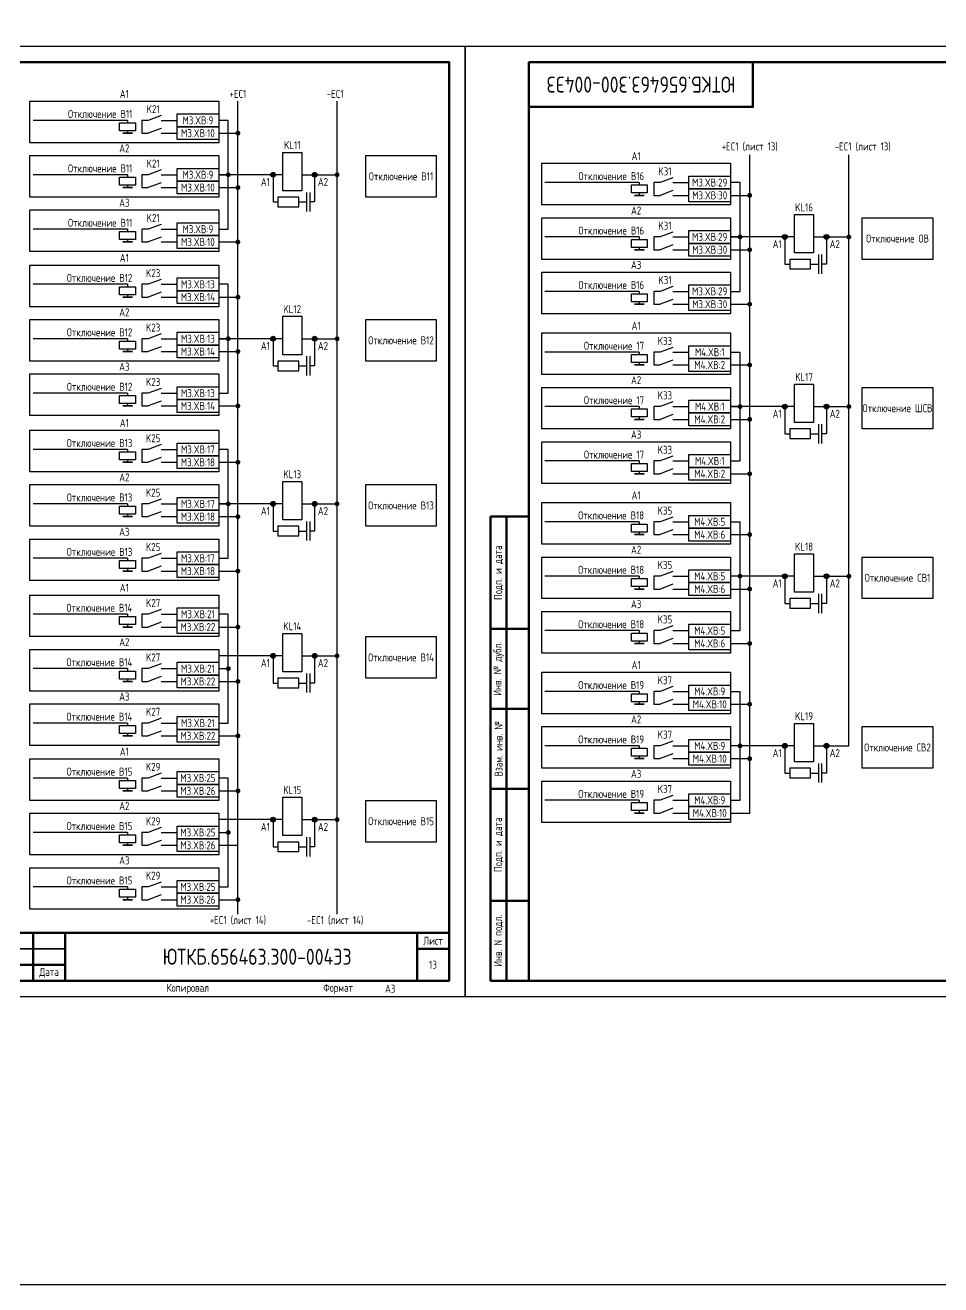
# Model space of a CAD drawing. Header units: millimetres. Extents: x -1612 to 9998, y -90 to 1220.
# Drawn here: x 5322.5 to 5608.8, y -90 to 303.6 of the extents above; entities that cross this region are included whole.
import ezdxf
from ezdxf.enums import TextEntityAlignment as Align

# ---------------------------------------------------------------- set-up
doc = ezdxf.new("R2010")
doc.units = ezdxf.units.MM
doc.styles.add('Gost type A_2.5', font='GOST_A.TTF', dxfattribs={"height": 2.5})
doc.styles.add('Gost_type_A', font='GOST_A.TTF')

# ---------------------------------------------------------------- blocks, each defined once
blk = doc.blocks.new('Формат_А3')
blk.add_lwpolyline([(-420, 297), (0, 297), (0, 0), (-420, 0)], close=True)
at = {"lineweight": 50}
blk.add_lwpolyline([(-400, 292), (-5, 292), (-5, 5), (-400, 5)], close=True, dxfattribs=at)
blk = doc.blocks.new('Штамп малый нижний')
at = {"lineweight": 50}
for points in [[(-185, 15), (-178, 15), (-178, 5), (-185, 5)], [(-178, 15), (-168, 15), (-168, 5), (-178, 5)], [(-168, 15), (-145, 15), (-145, 5), (-168, 5)], [(-145, 15), (-130, 15), (-130, 5), (-145, 5)], [(-130, 15), (-120, 15), (-120, 5), (-130, 5)], [(-120, 15), (-10, 15), (-10, 0), (-120, 0)], [(-10, 15), (0, 15), (0, 10), (-10, 10)], [(-10, 10), (0, 10), (0, 0), (-10, 0)], [(-185, 5), (-178, 5), (-178, 0), (-185, 0)], [(-178, 5), (-168, 5), (-168, 0), (-178, 0)], [(-168, 5), (-145, 5), (-145, 0), (-168, 0)], [(-145, 5), (-130, 5), (-130, 0), (-145, 0)], [(-130, 5), (-120, 5), (-120, 0), (-130, 0)]]:
    blk.add_lwpolyline(points, close=True, dxfattribs=at)
for points in [[(-185, 15), (-178, 15), (-178, 10), (-185, 10)], [(-178, 15), (-168, 15), (-168, 10), (-178, 10)], [(-168, 15), (-145, 15), (-145, 10), (-168, 10)], [(-145, 15), (-130, 15), (-130, 10), (-145, 10)], [(-130, 15), (-120, 15), (-120, 10), (-130, 10)], [(-185, 10), (-178, 10), (-178, 5), (-185, 5)], [(-178, 10), (-168, 10), (-168, 5), (-178, 5)], [(-168, 10), (-145, 10), (-145, 5), (-168, 5)], [(-145, 10), (-130, 10), (-130, 5), (-145, 5)], [(-130, 10), (-120, 10), (-120, 5), (-130, 5)]]:
    blk.add_lwpolyline(points, close=True)
at = {"char_height": 2.5, "style": 'Gost_type_A'}
for s, insert, width, attachment_point in [('Лист', (-5, 12.5), 10, 5), ('№ докум.', (-156.5, 2.5), 23, 5), ('Подп.', (-137.5, 2.5), 15, 5), ('Дата', (-125, 2.5), 10, 5), ('Изм.', (-181.5, 2.5), 7, 5), ('Лист', (-173, 2.5), 10, 5), ('Копировал', (-75, -2.53), 13.1202, 6), ('Формат', (-30, -2.53), 13.1202, 6)]:
    blk.add_mtext(s, dxfattribs=dict(at, insert=insert, width=width, attachment_point=attachment_point))
blk = doc.blocks.new('Штамп левый нижний')
at = {"lineweight": 50}
for points in [[(-12, 145), (-7, 145), (-7, 110), (-12, 110)], [(-7, 145), (0, 145), (0, 110), (-7, 110)], [(-12, 110), (-7, 110), (-7, 85), (-12, 85)], [(-7, 110), (0, 110), (0, 85), (-7, 85)], [(-12, 85), (-7, 85), (-7, 60), (-12, 60)], [(-7, 85), (0, 85), (0, 60), (-7, 60)], [(-12, 60), (-7, 60), (-7, 25), (-12, 25)], [(-7, 60), (0, 60), (0, 25), (-7, 25)], [(-12, 25), (-7, 25), (-7, 0), (-12, 0)], [(-7, 25), (0, 25), (0, 0), (-7, 0)]]:
    blk.add_lwpolyline(points, close=True, dxfattribs=at)
at = {"char_height": 2.5, "attachment_point": 5, "rotation": 90, "style": 'Gost_type_A'}
for s, insert, width in [('Подп. и дата', (-9.5, 127.5), 35), ('Инв. № дубл.', (-9.5, 97.5), 25), ('Взам. инв. №', (-9.5, 72.5), 25), ('Подп. и дата', (-9.5, 42.5), 35), ('Инв. N подл.', (-9.5, 12.5), 25)]:
    blk.add_mtext(s, dxfattribs=dict(at, insert=insert, width=width))
blk = doc.blocks.new('Штамп угловой верхний')
at = {"lineweight": 50}
blk.add_lwpolyline([(0, 0), (70, 0), (70, -14), (0, -14)], close=True, dxfattribs=at)
blk = doc.blocks.new('POINT')
at = {"const_width": 0.75}
blk.add_lwpolyline([(-0.375, 0, 1), (0.375, 0, 1)], format="xyb", close=True, dxfattribs=at)

msp = doc.modelspace()

# ---------------------------------------------------------------- hatches: boundary and pattern name
at = {"ltscale": 4.8}
h = msp.add_hatch(color=0, dxfattribs=at)
edge = h.paths.add_edge_path()
edge.add_arc((5400, 256.82), 0.75, 0, 360)
h = msp.add_hatch(color=0, dxfattribs=at)
edge = h.paths.add_edge_path()
edge.add_arc((5413, 256.82), 0.75, 0, 360)
h = msp.add_hatch(color=0, dxfattribs=at)
edge = h.paths.add_edge_path()
edge.add_arc((5560, 237.39), 0.75, 0, 360)
h = msp.add_hatch(color=0, dxfattribs=at)
edge = h.paths.add_edge_path()
edge.add_arc((5573, 237.39), 0.75, 0, 360)
h = msp.add_hatch(color=0, dxfattribs=at)
edge = h.paths.add_edge_path()
edge.add_arc((5400, 205.59), 0.75, 0, 360)
h = msp.add_hatch(color=0, dxfattribs=at)
edge = h.paths.add_edge_path()
edge.add_arc((5413, 205.59), 0.75, 0, 360)
h = msp.add_hatch(color=0, dxfattribs=at)
edge = h.paths.add_edge_path()
edge.add_arc((5560, 184.39), 0.75, 0, 360)
h = msp.add_hatch(color=0, dxfattribs=at)
edge = h.paths.add_edge_path()
edge.add_arc((5573, 184.39), 0.75, 0, 360)
h = msp.add_hatch(color=0, dxfattribs=at)
edge = h.paths.add_edge_path()
edge.add_arc((5400, 154), 0.75, 0, 360)
h = msp.add_hatch(color=0, dxfattribs=at)
edge = h.paths.add_edge_path()
edge.add_arc((5413, 154), 0.75, 0, 360)
h = msp.add_hatch(color=0, dxfattribs=at)
edge = h.paths.add_edge_path()
edge.add_arc((5560, 131.39), 0.75, 0, 360)
h = msp.add_hatch(color=0, dxfattribs=at)
edge = h.paths.add_edge_path()
edge.add_arc((5573, 131.39), 0.75, 0, 360)
h = msp.add_hatch(color=0, dxfattribs=at)
edge = h.paths.add_edge_path()
edge.add_arc((5400, 106.52), 0.75, 0, 360)
h = msp.add_hatch(color=0, dxfattribs=at)
edge = h.paths.add_edge_path()
edge.add_arc((5413, 106.52), 0.75, 0, 360)
h = msp.add_hatch(color=0, dxfattribs=at)
edge = h.paths.add_edge_path()
edge.add_arc((5560, 78.39), 0.75, 0, 360)
h = msp.add_hatch(color=0, dxfattribs=at)
edge = h.paths.add_edge_path()
edge.add_arc((5573, 78.39), 0.75, 0, 360)
h = msp.add_hatch(color=0, dxfattribs=at)
edge = h.paths.add_edge_path()
edge.add_arc((5400, 55.33), 0.75, 0, 360)
h = msp.add_hatch(color=0, dxfattribs=at)
edge = h.paths.add_edge_path()
edge.add_arc((5413, 55.33), 0.75, 0, 360)

# ---------------------------------------------------------------- linework, layer by layer
for p, q in [((5389, 218.59), (5389, 279.82)), ((5420, 25.81), (5420, 279.78)), ((5354.5, 273.82), (5325, 273.82)), ((5354.5, 273.82), (5354.5, 273.07)), ((5386, 273.82), (5383, 273.82)), ((5386, 239.82), (5386, 273.82)), ((5354.5, 270.57), (5354.5, 269.82)), ((5383, 269.82), (5388.62, 269.82)), ((5549, 216.39), (5549, 263.03)), ((5580.01, 78.39), (5580, 263.03)), ((5354.5, 256.82), (5325, 256.82)), ((5354.5, 256.82), (5354.5, 256.07)), ((5383, 256.82), (5386, 256.82)), ((5403, 256.82), (5383, 256.82)), ((5409, 256.82), (5420.01, 256.82)), ((5354.5, 253.57), (5354.5, 252.82)), ((5383, 252.82), (5389, 252.82)), ((5514.5, 254.39), (5485, 254.39)), ((5514.5, 254.39), (5514.5, 253.64)), ((5546, 254.39), (5543, 254.39)), ((5546, 220.39), (5546, 254.39)), ((5514.5, 251.14), (5514.5, 250.39)), ((5543, 250.39), (5549, 250.39)), ((5354.5, 239.82), (5325, 239.82)), ((5354.5, 239.82), (5354.5, 239.07)), ((5354.5, 236.57), (5354.5, 235.82)), ((5383, 239.82), (5386, 239.82)), ((5514.5, 237.39), (5485, 237.39)), ((5514.5, 237.39), (5514.5, 236.64)), ((5563, 237.39), (5543, 237.39)), ((5543, 237.39), (5546, 237.39)), ((5569, 237.39), (5580.01, 237.39)), ((5383, 235.82), (5389, 235.82)), ((5514.5, 234.14), (5514.5, 233.39)), ((5543, 233.39), (5549, 233.39)), ((5354.5, 222.59), (5325, 222.59)), ((5354.5, 222.59), (5354.5, 221.84)), ((5386, 222.59), (5383, 222.59)), ((5386, 188.59), (5386, 222.59)), ((5354.5, 219.34), (5354.5, 218.59)), ((5383, 218.59), (5389, 218.59)), ((5389, 184.59), (5389, 218.59)), ((5514.5, 220.39), (5485, 220.39)), ((5514.5, 220.39), (5514.5, 219.64)), ((5514.5, 217.14), (5514.5, 216.39)), ((5543, 220.39), (5546, 220.39)), ((5543, 216.39), (5549, 216.39)), ((5549, 163.39), (5549, 216.39)), ((5354.5, 205.59), (5325, 205.59)), ((5354.5, 205.59), (5354.5, 204.84)), ((5383, 205.59), (5386, 205.59)), ((5403, 205.59), (5383, 205.59)), ((5409, 205.59), (5420.01, 205.59)), ((5354.5, 202.34), (5354.5, 201.59)), ((5383, 201.59), (5389, 201.59)), ((5514.5, 201.39), (5485, 201.39)), ((5514.5, 201.39), (5514.5, 200.64)), ((5543, 201.39), (5546, 201.39)), ((5546, 167.39), (5546, 201.39)), ((5514.5, 198.14), (5514.5, 197.39)), ((5543, 197.39), (5549, 197.39)), ((5354.5, 188.59), (5325, 188.59)), ((5354.5, 188.59), (5354.5, 187.84)), ((5354.5, 185.34), (5354.5, 184.59)), ((5383, 188.59), (5386, 188.59)), ((5389, 133), (5389, 186)), ((5383, 184.59), (5389, 184.59)), ((5514.5, 184.39), (5485, 184.39)), ((5514.5, 184.39), (5514.5, 183.64)), ((5514.5, 181.14), (5514.5, 180.39)), ((5563, 184.39), (5543, 184.39)), ((5543, 184.39), (5546, 184.39)), ((5569, 184.39), (5580, 184.39)), ((5543, 180.39), (5549, 180.39)), ((5354.5, 171), (5325, 171)), ((5354.5, 171), (5354.5, 170.25)), ((5386, 171), (5383, 171)), ((5386, 137), (5386, 171)), ((5354.5, 167.75), (5354.5, 167)), ((5383, 167), (5389, 167)), ((5514.5, 167.39), (5485, 167.39)), ((5514.5, 167.39), (5514.5, 166.64)), ((5543, 167.39), (5546, 167.39)), ((5514.5, 164.14), (5514.5, 163.39)), ((5543, 163.39), (5549, 163.39)), ((5549, 110.39), (5549, 163.39)), ((5354.5, 154), (5325, 154)), ((5354.5, 154), (5354.5, 153.25)), ((5383, 154), (5386, 154)), ((5403, 154), (5383, 154)), ((5409, 154), (5420.01, 154)), ((5354.5, 150.75), (5354.5, 150)), ((5383, 150), (5389, 150)), ((5514.5, 148.39), (5485, 148.39)), ((5514.5, 148.39), (5514.5, 147.64)), ((5543, 148.39), (5546, 148.39)), ((5546, 114.39), (5546, 148.39)), ((5514.5, 145.14), (5514.5, 144.39)), ((5543, 144.39), (5549, 144.39)), ((5354.5, 137), (5325, 137)), ((5354.5, 137), (5354.5, 136.25)), ((5383, 137), (5386, 137)), ((5354.5, 133.75), (5354.5, 133)), ((5383, 133), (5389, 133)), ((5389, 80), (5389, 133)), ((5514.5, 131.39), (5485, 131.39)), ((5514.5, 131.39), (5514.5, 130.64)), ((5563, 131.39), (5543, 131.39)), ((5569, 131.39), (5580.01, 131.39)), ((5514.5, 128.14), (5514.5, 127.39)), ((5543, 127.39), (5549, 127.39)), ((5354.5, 119.52), (5325, 119.52)), ((5354.5, 119.52), (5354.5, 118.77)), ((5386, 119.52), (5383, 119.52)), ((5386, 85.52), (5386, 119.52)), ((5354.5, 116.27), (5354.5, 115.52)), ((5383, 115.52), (5389, 115.52)), ((5514.5, 114.39), (5485, 114.39)), ((5514.5, 114.39), (5514.5, 113.64)), ((5543, 114.39), (5546, 114.39)), ((5514.5, 111.14), (5514.5, 110.39)), ((5543, 110.39), (5549, 110.39)), ((5549, 57.39), (5549, 110.39)), ((5403, 106.52), (5383, 106.52)), ((5409, 106.52), (5420.01, 106.52)), ((5354.5, 102.52), (5325, 102.52)), ((5354.5, 102.52), (5354.5, 101.77)), ((5383, 102.52), (5386, 102.52)), ((5354.5, 99.27), (5354.5, 98.52)), ((5383, 98.52), (5389, 98.52)), ((5514.5, 95.39), (5485, 95.39)), ((5514.5, 95.39), (5514.5, 94.64)), ((5543, 95.39), (5546, 95.39)), ((5546, 61.39), (5546, 95.39)), ((5514.5, 92.14), (5514.5, 91.39)), ((5543, 91.39), (5549, 91.39)), ((5354.5, 85.52), (5325, 85.52)), ((5354.5, 85.52), (5354.5, 84.77)), ((5383, 85.52), (5386, 85.52)), ((5354.5, 82.27), (5354.5, 81.52)), ((5383, 81.52), (5389, 81.52)), ((5389, 25.82), (5389, 81.52)), ((5514.5, 78.39), (5485, 78.39)), ((5514.5, 78.39), (5514.5, 77.64)), ((5514.5, 75.14), (5514.5, 74.39)), ((5563, 78.39), (5543, 78.39)), ((5569, 78.39), (5580.01, 78.39)), ((5543, 74.39), (5549, 74.39)), ((5354.5, 68.33), (5325, 68.33)), ((5354.5, 68.33), (5354.5, 67.58)), ((5386, 68.33), (5383, 68.33)), ((5386, 34.33), (5386, 68.33)), ((5354.5, 65.08), (5354.5, 64.33)), ((5383, 64.33), (5389, 64.33)), ((5514.5, 61.39), (5485, 61.39)), ((5514.5, 61.39), (5514.5, 60.64)), ((5543, 61.39), (5546, 61.39)), ((5403, 55.33), (5383, 55.33)), ((5409, 55.33), (5420.01, 55.33)), ((5514.5, 58.14), (5514.5, 57.39)), ((5543, 57.39), (5549, 57.39)), ((5354.5, 51.33), (5325, 51.33)), ((5354.5, 51.33), (5354.5, 50.58)), ((5383, 51.33), (5386, 51.33)), ((5354.5, 48.08), (5354.5, 47.33)), ((5383, 47.33), (5389, 47.33)), ((5354.5, 34.33), (5325, 34.33)), ((5354.5, 34.33), (5354.5, 33.58)), ((5383, 34.33), (5386, 34.33)), ((5354.5, 31.08), (5354.5, 30.33)), ((5383, 30.33), (5389, 30.33))]:
    msp.add_line(p, q)
at = {"ltscale": 1.08}
for p, q in [((5361, 273.82), (5359, 273.82)), ((5359, 273.82), (5359, 269.82)), ((5365, 273.82), (5370, 273.82)), ((5359, 269.82), (5361, 269.82)), ((5365, 269.82), (5370, 269.82)), ((5361, 256.82), (5359, 256.82)), ((5359, 256.82), (5359, 252.82)), ((5365, 256.82), (5370, 256.82)), ((5359, 252.82), (5361, 252.82)), ((5365, 252.82), (5370, 252.82)), ((5521, 254.39), (5519, 254.39)), ((5519, 254.39), (5519, 250.39)), ((5525, 254.39), (5530, 254.39)), ((5519, 250.39), (5521, 250.39)), ((5525, 250.39), (5530, 250.39)), ((5361, 239.82), (5359, 239.82)), ((5359, 239.82), (5359, 235.82)), ((5365, 239.82), (5370, 239.82)), ((5521, 237.39), (5519, 237.39)), ((5519, 237.39), (5519, 233.39)), ((5525, 237.39), (5530, 237.39)), ((5359, 235.82), (5361, 235.82)), ((5365, 235.82), (5370, 235.82)), ((5519, 233.39), (5521, 233.39)), ((5525, 233.39), (5530, 233.39)), ((5361, 222.59), (5359, 222.59)), ((5359, 222.59), (5359, 218.59)), ((5365, 222.59), (5370, 222.59)), ((5359, 218.59), (5361, 218.59)), ((5365, 218.59), (5370, 218.59)), ((5521, 220.39), (5519, 220.39)), ((5519, 220.39), (5519, 216.39)), ((5525, 220.39), (5530, 220.39)), ((5519, 216.39), (5521, 216.39)), ((5525, 216.39), (5530, 216.39)), ((5361, 205.59), (5359, 205.59)), ((5359, 205.59), (5359, 201.59)), ((5365, 205.59), (5370, 205.59)), ((5359, 201.59), (5361, 201.59)), ((5365, 201.59), (5370, 201.59)), ((5521, 201.39), (5519, 201.39)), ((5519, 201.39), (5519, 197.39)), ((5525, 201.39), (5530, 201.39)), ((5519, 197.39), (5521, 197.39)), ((5525, 197.39), (5530, 197.39)), ((5361, 188.59), (5359, 188.59)), ((5359, 188.59), (5359, 184.59)), ((5365, 188.59), (5370, 188.59)), ((5359, 184.59), (5361, 184.59)), ((5365, 184.59), (5370, 184.59)), ((5521, 184.39), (5519, 184.39)), ((5519, 184.39), (5519, 180.39)), ((5525, 184.39), (5530, 184.39)), ((5519, 180.39), (5521, 180.39)), ((5525, 180.39), (5530, 180.39)), ((5361, 171), (5359, 171)), ((5359, 171), (5359, 167)), ((5365, 171), (5370, 171)), ((5359, 167), (5361, 167)), ((5365, 167), (5370, 167)), ((5521, 167.39), (5519, 167.39)), ((5519, 167.39), (5519, 163.39)), ((5525, 167.39), (5530, 167.39)), ((5519, 163.39), (5521, 163.39)), ((5525, 163.39), (5530, 163.39)), ((5361, 154), (5359, 154)), ((5359, 154), (5359, 150)), ((5365, 154), (5370, 154)), ((5359, 150), (5361, 150)), ((5365, 150), (5370, 150)), ((5521, 148.39), (5519, 148.39)), ((5519, 148.39), (5519, 144.39)), ((5525, 148.39), (5530, 148.39)), ((5519, 144.39), (5521, 144.39)), ((5525, 144.39), (5530, 144.39)), ((5361, 137), (5359, 137)), ((5359, 137), (5359, 133)), ((5365, 137), (5370, 137)), ((5359, 133), (5361, 133)), ((5365, 133), (5370, 133)), ((5521, 131.39), (5519, 131.39)), ((5519, 131.39), (5519, 127.39)), ((5525, 131.39), (5530, 131.39)), ((5519, 127.39), (5521, 127.39)), ((5525, 127.39), (5530, 127.39)), ((5361, 119.52), (5359, 119.52)), ((5359, 119.52), (5359, 115.52)), ((5365, 119.52), (5370, 119.52)), ((5359, 115.52), (5361, 115.52)), ((5365, 115.52), (5370, 115.52)), ((5521, 114.39), (5519, 114.39)), ((5519, 114.39), (5519, 110.39)), ((5525, 114.39), (5530, 114.39)), ((5519, 110.39), (5521, 110.39)), ((5525, 110.39), (5530, 110.39)), ((5361, 102.52), (5359, 102.52)), ((5359, 102.52), (5359, 98.52)), ((5365, 102.52), (5370, 102.52)), ((5359, 98.52), (5361, 98.52)), ((5365, 98.52), (5370, 98.52)), ((5521, 95.39), (5519, 95.39)), ((5519, 95.39), (5519, 91.39)), ((5525, 95.39), (5530, 95.39)), ((5519, 91.39), (5521, 91.39)), ((5525, 91.39), (5530, 91.39)), ((5361, 85.52), (5359, 85.52)), ((5359, 85.52), (5359, 81.52)), ((5365, 85.52), (5370, 85.52)), ((5359, 81.52), (5361, 81.52)), ((5365, 81.52), (5370, 81.52)), ((5521, 78.39), (5519, 78.39)), ((5519, 78.39), (5519, 74.39)), ((5525, 78.39), (5530, 78.39)), ((5519, 74.39), (5521, 74.39)), ((5525, 74.39), (5530, 74.39)), ((5361, 68.33), (5359, 68.33)), ((5359, 68.33), (5359, 64.33)), ((5365, 68.33), (5370, 68.33)), ((5359, 64.33), (5361, 64.33)), ((5365, 64.33), (5370, 64.33)), ((5521, 61.39), (5519, 61.39)), ((5519, 61.39), (5519, 57.39)), ((5525, 61.39), (5530, 61.39)), ((5519, 57.39), (5521, 57.39)), ((5525, 57.39), (5530, 57.39)), ((5361, 51.33), (5359, 51.33)), ((5359, 51.33), (5359, 47.33)), ((5365, 51.33), (5370, 51.33)), ((5359, 47.33), (5361, 47.33)), ((5365, 47.33), (5370, 47.33)), ((5361, 34.33), (5359, 34.33)), ((5359, 34.33), (5359, 30.33)), ((5365, 34.33), (5370, 34.33)), ((5359, 30.33), (5361, 30.33)), ((5365, 30.33), (5370, 30.33))]:
    msp.add_line(p, q, dxfattribs=at)
at = {"ltscale": 4.32}
for p, q in [((5365, 275.32), (5361, 273.82)), ((5365, 271.32), (5361, 269.82)), ((5365, 258.32), (5361, 256.82)), ((5525, 255.89), (5521, 254.39)), ((5365, 254.32), (5361, 252.82)), ((5525, 251.89), (5521, 250.39)), ((5365, 241.32), (5361, 239.82)), ((5365, 237.32), (5361, 235.82)), ((5525, 238.89), (5521, 237.39)), ((5525, 234.89), (5521, 233.39)), ((5365, 224.09), (5361, 222.59)), ((5525, 221.89), (5521, 220.39)), ((5365, 220.09), (5361, 218.59)), ((5525, 217.89), (5521, 216.39)), ((5365, 207.09), (5361, 205.59)), ((5365, 203.09), (5361, 201.59)), ((5525, 202.89), (5521, 201.39)), ((5525, 198.89), (5521, 197.39)), ((5365, 190.09), (5361, 188.59)), ((5365, 186.09), (5361, 184.59)), ((5525, 185.89), (5521, 184.39)), ((5525, 181.89), (5521, 180.39)), ((5365, 172.5), (5361, 171)), ((5365, 168.5), (5361, 167)), ((5525, 168.89), (5521, 167.39)), ((5525, 164.89), (5521, 163.39)), ((5365, 155.5), (5361, 154)), ((5365, 151.5), (5361, 150)), ((5525, 149.89), (5521, 148.39)), ((5525, 145.89), (5521, 144.39)), ((5365, 138.5), (5361, 137)), ((5365, 134.5), (5361, 133)), ((5525, 132.89), (5521, 131.39)), ((5525, 128.89), (5521, 127.39)), ((5365, 121.02), (5361, 119.52)), ((5365, 117.02), (5361, 115.52)), ((5525, 115.89), (5521, 114.39)), ((5525, 111.89), (5521, 110.39)), ((5365, 104.02), (5361, 102.52)), ((5365, 100.02), (5361, 98.52)), ((5525, 96.89), (5521, 95.39)), ((5525, 92.89), (5521, 91.39)), ((5365, 87.02), (5361, 85.52)), ((5365, 83.02), (5361, 81.52)), ((5525, 79.89), (5521, 78.39)), ((5525, 75.89), (5521, 74.39)), ((5365, 69.83), (5361, 68.33)), ((5365, 65.83), (5361, 64.33)), ((5525, 62.89), (5521, 61.39)), ((5525, 58.89), (5521, 57.39)), ((5365, 52.83), (5361, 51.33)), ((5365, 48.83), (5361, 47.33)), ((5365, 35.83), (5361, 34.33)), ((5365, 31.83), (5361, 30.33))]:
    msp.add_line(p, q, dxfattribs=at)
at = {"color": 0, "ltscale": 4.8}
for p, q in [((5400, 256.82), (5400, 248.32)), ((5413, 256.82), (5413, 248.32)), ((5400, 248.32), (5401.5, 248.32)), ((5411.5, 251.32), (5411.5, 245.32)), ((5413, 248.32), (5411.5, 248.32)), ((5560, 237.39), (5560, 228.89)), ((5573, 237.39), (5573, 228.89)), ((5560, 228.89), (5561.5, 228.89)), ((5571.5, 231.89), (5571.5, 225.89)), ((5573, 228.89), (5571.5, 228.89)), ((5400, 205.59), (5400, 197.09)), ((5413, 205.59), (5413, 197.09)), ((5400, 197.09), (5401.5, 197.09)), ((5411.5, 200.09), (5411.5, 194.09)), ((5413, 197.09), (5411.5, 197.09)), ((5560, 184.39), (5560, 175.89)), ((5573, 184.39), (5573, 175.89)), ((5571.5, 178.89), (5571.5, 172.89)), ((5560, 175.89), (5561.5, 175.89)), ((5573, 175.89), (5571.5, 175.89)), ((5400, 154), (5400, 145.5)), ((5413, 154), (5413, 145.5)), ((5411.5, 148.5), (5411.5, 142.5)), ((5400, 145.5), (5401.5, 145.5)), ((5413, 145.5), (5411.5, 145.5)), ((5560, 131.39), (5560, 122.89)), ((5573, 131.39), (5573, 122.89)), ((5560, 122.89), (5561.5, 122.89)), ((5571.5, 125.89), (5571.5, 119.89)), ((5573, 122.89), (5571.5, 122.89)), ((5400, 106.52), (5400, 98.02)), ((5413, 106.52), (5413, 98.02)), ((5411.5, 101.02), (5411.5, 95.02)), ((5400, 98.02), (5401.5, 98.02)), ((5413, 98.02), (5411.5, 98.02)), ((5560, 78.39), (5560, 69.89)), ((5573, 78.39), (5573, 69.89)), ((5571.5, 72.89), (5571.5, 66.89)), ((5560, 69.89), (5561.5, 69.89)), ((5573, 69.89), (5571.5, 69.89)), ((5400, 55.33), (5400, 46.83)), ((5413, 55.33), (5413, 46.83)), ((5411.5, 49.83), (5411.5, 43.83)), ((5400, 46.83), (5401.5, 46.83)), ((5413, 46.83), (5411.5, 46.83))]:
    msp.add_line(p, q, dxfattribs=at)
at = {"ltscale": 4.8}
for p, q in [((5408, 248.32), (5410.5, 248.32)), ((5410.5, 251.32), (5410.5, 245.32)), ((5568, 228.89), (5570.5, 228.89)), ((5570.5, 231.89), (5570.5, 225.89)), ((5408, 197.09), (5410.5, 197.09)), ((5410.5, 200.09), (5410.5, 194.09)), ((5570.5, 178.89), (5570.5, 172.89)), ((5568, 175.89), (5570.5, 175.89)), ((5410.5, 148.5), (5410.5, 142.5)), ((5408, 145.5), (5410.5, 145.5)), ((5568, 122.89), (5570.5, 122.89)), ((5570.5, 125.89), (5570.5, 119.89)), ((5410.5, 101.02), (5410.5, 95.02)), ((5408, 98.02), (5410.5, 98.02)), ((5570.5, 72.89), (5570.5, 66.89)), ((5568, 69.89), (5570.5, 69.89)), ((5410.5, 49.83), (5410.5, 43.83)), ((5408, 46.83), (5410.5, 46.83))]:
    msp.add_line(p, q, dxfattribs=at)
for points in [[(-1612, 1220), (9998.36, 1220), (9998.36, -90), (-1612, -90)], [(5324, 279.82), (5383, 279.82), (5383, 266.82), (5324, 266.82)], [(5370, 275.82), (5383, 275.82), (5383, 271.82), (5370, 271.82)], [(5357, 273.07), (5357, 270.57), (5352, 270.57), (5352, 273.07)], [(5370, 271.82), (5383, 271.82), (5383, 267.82), (5370, 267.82)], [(5356, 269.82), (5353, 269.82)], [(5403, 263.82), (5409, 263.82), (5409, 251.82), (5403, 251.82)], [(5324, 262.82), (5383, 262.82), (5383, 249.82), (5324, 249.82)], [(5429, 262.82), (5451, 262.82), (5451, 249.82), (5429, 249.82)], [(5484, 260.39), (5543, 260.39), (5543, 247.39), (5484, 247.39)], [(5357, 256.07), (5357, 253.57), (5352, 253.57), (5352, 256.07)], [(5370, 258.82), (5383, 258.82), (5383, 254.82), (5370, 254.82)], [(5530, 256.39), (5543, 256.39), (5543, 252.39), (5530, 252.39)], [(5356, 252.82), (5353, 252.82)], [(5370, 254.82), (5383, 254.82), (5383, 250.82), (5370, 250.82)], [(5517, 253.64), (5517, 251.14), (5512, 251.14), (5512, 253.64)], [(5530, 252.39), (5543, 252.39), (5543, 248.39), (5530, 248.39)], [(5516, 250.39), (5513, 250.39)], [(5324, 245.82), (5383, 245.82), (5383, 232.82), (5324, 232.82)], [(5563, 244.39), (5569, 244.39), (5569, 232.39), (5563, 232.39)], [(5370, 241.82), (5383, 241.82), (5383, 237.82), (5370, 237.82)], [(5484, 243.39), (5543, 243.39), (5543, 230.39), (5484, 230.39)], [(5584.21, 243.39), (5606.21, 243.39), (5606.21, 230.39), (5584.21, 230.39)], [(5357, 239.07), (5357, 236.57), (5352, 236.57), (5352, 239.07)], [(5370, 237.82), (5383, 237.82), (5383, 233.82), (5370, 233.82)], [(5517, 236.64), (5517, 234.14), (5512, 234.14), (5512, 236.64)], [(5530, 239.39), (5543, 239.39), (5543, 235.39), (5530, 235.39)], [(5356, 235.82), (5353, 235.82)], [(5516, 233.39), (5513, 233.39)], [(5530, 235.39), (5543, 235.39), (5543, 231.39), (5530, 231.39)], [(5324, 228.59), (5383, 228.59), (5383, 215.59), (5324, 215.59)], [(5370, 224.59), (5383, 224.59), (5383, 220.59), (5370, 220.59)], [(5484, 226.39), (5543, 226.39), (5543, 213.39), (5484, 213.39)], [(5357, 221.84), (5357, 219.34), (5352, 219.34), (5352, 221.84)], [(5370, 220.59), (5383, 220.59), (5383, 216.59), (5370, 216.59)], [(5530, 222.39), (5543, 222.39), (5543, 218.39), (5530, 218.39)], [(5356, 218.59), (5353, 218.59)], [(5517, 219.64), (5517, 217.14), (5512, 217.14), (5512, 219.64)], [(5530, 218.39), (5543, 218.39), (5543, 214.39), (5530, 214.39)], [(5403, 212.59), (5409, 212.59), (5409, 200.59), (5403, 200.59)], [(5516, 216.39), (5513, 216.39)], [(5324, 211.59), (5383, 211.59), (5383, 198.59), (5324, 198.59)], [(5429, 211.59), (5451, 211.59), (5451, 198.59), (5429, 198.59)], [(5357, 204.84), (5357, 202.34), (5352, 202.34), (5352, 204.84)], [(5370, 207.59), (5383, 207.59), (5383, 203.59), (5370, 203.59)], [(5484, 207.39), (5543, 207.39), (5543, 194.39), (5484, 194.39)], [(5356, 201.59), (5353, 201.59)], [(5370, 203.59), (5383, 203.59), (5383, 199.59), (5370, 199.59)], [(5530, 203.39), (5543, 203.39), (5543, 199.39), (5530, 199.39)], [(5517, 200.64), (5517, 198.14), (5512, 198.14), (5512, 200.64)], [(5516, 197.39), (5513, 197.39)], [(5530, 199.39), (5543, 199.39), (5543, 195.39), (5530, 195.39)], [(5324, 194.59), (5383, 194.59), (5383, 181.59), (5324, 181.59)], [(5370, 190.59), (5383, 190.59), (5383, 186.59), (5370, 186.59)], [(5484, 190.39), (5543, 190.39), (5543, 177.39), (5484, 177.39)], [(5563, 191.39), (5569, 191.39), (5569, 179.39), (5563, 179.39)], [(5584.21, 190.39), (5606.21, 190.39), (5606.21, 177.39), (5584.21, 177.39)], [(5357, 187.84), (5357, 185.34), (5352, 185.34), (5352, 187.84)], [(5370, 186.59), (5383, 186.59), (5383, 182.59), (5370, 182.59)], [(5530, 186.39), (5543, 186.39), (5543, 182.39), (5530, 182.39)], [(5356, 184.59), (5353, 184.59)], [(5517, 183.64), (5517, 181.14), (5512, 181.14), (5512, 183.64)], [(5530, 182.39), (5543, 182.39), (5543, 178.39), (5530, 178.39)], [(5516, 180.39), (5513, 180.39)], [(5324, 177), (5383, 177), (5383, 164), (5324, 164)], [(5484, 173.39), (5543, 173.39), (5543, 160.39), (5484, 160.39)], [(5357, 170.25), (5357, 167.75), (5352, 167.75), (5352, 170.25)], [(5370, 173), (5383, 173), (5383, 169), (5370, 169)], [(5530, 169.39), (5543, 169.39), (5543, 165.39), (5530, 165.39)], [(5356, 167), (5353, 167)], [(5370, 169), (5383, 169), (5383, 165), (5370, 165)], [(5517, 166.64), (5517, 164.14), (5512, 164.14), (5512, 166.64)], [(5530, 165.39), (5543, 165.39), (5543, 161.39), (5530, 161.39)], [(5516, 163.39), (5513, 163.39)], [(5324, 160), (5383, 160), (5383, 147), (5324, 147)], [(5403, 161), (5409, 161), (5409, 149), (5403, 149)], [(5429, 160), (5451, 160), (5451, 147), (5429, 147)], [(5370, 156), (5383, 156), (5383, 152), (5370, 152)], [(5484, 154.39), (5543, 154.39), (5543, 141.39), (5484, 141.39)], [(5357, 153.25), (5357, 150.75), (5352, 150.75), (5352, 153.25)], [(5356, 150), (5353, 150)], [(5370, 152), (5383, 152), (5383, 148), (5370, 148)], [(5530, 150.39), (5543, 150.39), (5543, 146.39), (5530, 146.39)], [(5517, 147.64), (5517, 145.14), (5512, 145.14), (5512, 147.64)], [(5530, 146.39), (5543, 146.39), (5543, 142.39), (5530, 142.39)], [(5324, 143), (5383, 143), (5383, 130), (5324, 130)], [(5516, 144.39), (5513, 144.39)], [(5370, 139), (5383, 139), (5383, 135), (5370, 135)], [(5563, 138.39), (5569, 138.39), (5569, 126.39), (5563, 126.39)], [(5357, 136.25), (5357, 133.75), (5352, 133.75), (5352, 136.25)], [(5370, 135), (5383, 135), (5383, 131), (5370, 131)], [(5484, 137.39), (5543, 137.39), (5543, 124.39), (5484, 124.39)], [(5584.21, 137.39), (5606.21, 137.39), (5606.21, 124.39), (5584.21, 124.39)], [(5356, 133), (5353, 133)], [(5517, 130.64), (5517, 128.14), (5512, 128.14), (5512, 130.64)], [(5530, 133.39), (5543, 133.39), (5543, 129.39), (5530, 129.39)], [(5516, 127.39), (5513, 127.39)], [(5530, 129.39), (5543, 129.39), (5543, 125.39), (5530, 125.39)], [(5324, 125.52), (5383, 125.52), (5383, 112.52), (5324, 112.52)], [(5357, 118.77), (5357, 116.27), (5352, 116.27), (5352, 118.77)], [(5370, 121.52), (5383, 121.52), (5383, 117.52), (5370, 117.52)], [(5484, 120.39), (5543, 120.39), (5543, 107.39), (5484, 107.39)], [(5356, 115.52), (5353, 115.52)], [(5370, 117.52), (5383, 117.52), (5383, 113.52), (5370, 113.52)], [(5530, 116.39), (5543, 116.39), (5543, 112.39), (5530, 112.39)], [(5403, 113.52), (5409, 113.52), (5409, 101.52), (5403, 101.52)], [(5429, 112.52), (5451, 112.52), (5451, 99.52), (5429, 99.52)], [(5517, 113.64), (5517, 111.14), (5512, 111.14), (5512, 113.64)], [(5516, 110.39), (5513, 110.39)], [(5530, 112.39), (5543, 112.39), (5543, 108.39), (5530, 108.39)], [(5324, 108.52), (5383, 108.52), (5383, 95.52), (5324, 95.52)], [(5370, 104.52), (5383, 104.52), (5383, 100.52), (5370, 100.52)], [(5357, 101.77), (5357, 99.27), (5352, 99.27), (5352, 101.77)], [(5356, 98.52), (5353, 98.52)], [(5370, 100.52), (5383, 100.52), (5383, 96.52), (5370, 96.52)], [(5484, 101.39), (5543, 101.39), (5543, 88.39), (5484, 88.39)], [(5517, 94.64), (5517, 92.14), (5512, 92.14), (5512, 94.64)], [(5530, 97.39), (5543, 97.39), (5543, 93.39), (5530, 93.39)], [(5324, 91.52), (5383, 91.52), (5383, 78.52), (5324, 78.52)], [(5516, 91.39), (5513, 91.39)], [(5530, 93.39), (5543, 93.39), (5543, 89.39), (5530, 89.39)], [(5370, 87.52), (5383, 87.52), (5383, 83.52), (5370, 83.52)], [(5357, 84.77), (5357, 82.27), (5352, 82.27), (5352, 84.77)], [(5370, 83.52), (5383, 83.52), (5383, 79.52), (5370, 79.52)], [(5484, 84.39), (5543, 84.39), (5543, 71.39), (5484, 71.39)], [(5563, 85.39), (5569, 85.39), (5569, 73.39), (5563, 73.39)], [(5584.21, 84.39), (5606.21, 84.39), (5606.21, 71.39), (5584.21, 71.39)], [(5356, 81.52), (5353, 81.52)], [(5530, 80.39), (5543, 80.39), (5543, 76.39), (5530, 76.39)], [(5517, 77.64), (5517, 75.14), (5512, 75.14), (5512, 77.64)], [(5530, 76.39), (5543, 76.39), (5543, 72.39), (5530, 72.39)], [(5324, 74.33), (5383, 74.33), (5383, 61.33), (5324, 61.33)], [(5516, 74.39), (5513, 74.39)], [(5357, 67.58), (5357, 65.08), (5352, 65.08), (5352, 67.58)], [(5370, 70.33), (5383, 70.33), (5383, 66.33), (5370, 66.33)], [(5484, 67.39), (5543, 67.39), (5543, 54.39), (5484, 54.39)], [(5356, 64.33), (5353, 64.33)], [(5370, 66.33), (5383, 66.33), (5383, 62.33), (5370, 62.33)], [(5530, 63.39), (5543, 63.39), (5543, 59.39), (5530, 59.39)], [(5403, 62.33), (5409, 62.33), (5409, 50.33), (5403, 50.33)], [(5429, 61.33), (5451, 61.33), (5451, 48.33), (5429, 48.33)], [(5517, 60.64), (5517, 58.14), (5512, 58.14), (5512, 60.64)], [(5530, 59.39), (5543, 59.39), (5543, 55.39), (5530, 55.39)], [(5324, 57.33), (5383, 57.33), (5383, 44.33), (5324, 44.33)], [(5516, 57.39), (5513, 57.39)], [(5370, 53.33), (5383, 53.33), (5383, 49.33), (5370, 49.33)], [(5357, 50.58), (5357, 48.08), (5352, 48.08), (5352, 50.58)], [(5356, 47.33), (5353, 47.33)], [(5370, 49.33), (5383, 49.33), (5383, 45.33), (5370, 45.33)], [(5324, 40.33), (5383, 40.33), (5383, 27.33), (5324, 27.33)], [(5370, 36.33), (5383, 36.33), (5383, 32.33), (5370, 32.33)], [(5357, 33.58), (5357, 31.08), (5352, 31.08), (5352, 33.58)], [(5370, 32.33), (5383, 32.33), (5383, 28.33), (5370, 28.33)], [(5356, 30.33), (5353, 30.33)]]:
    msp.add_lwpolyline(points, close=True)
for points in [[(5401.5, 246.82), (5408, 246.82), (5408, 249.82), (5401.5, 249.82)], [(5561.5, 227.39), (5568, 227.39), (5568, 230.39), (5561.5, 230.39)], [(5401.5, 195.59), (5408, 195.59), (5408, 198.59), (5401.5, 198.59)], [(5561.5, 174.39), (5568, 174.39), (5568, 177.39), (5561.5, 177.39)], [(5401.5, 144), (5408, 144), (5408, 147), (5401.5, 147)], [(5561.5, 121.39), (5568, 121.39), (5568, 124.39), (5561.5, 124.39)], [(5401.5, 96.52), (5408, 96.52), (5408, 99.52), (5401.5, 99.52)], [(5561.5, 68.39), (5568, 68.39), (5568, 71.39), (5561.5, 71.39)], [(5401.5, 45.33), (5408, 45.33), (5408, 48.33), (5401.5, 48.33)]]:
    msp.add_lwpolyline(points, close=True, dxfattribs=at)
at = {"color": 0, "ltscale": 4.8}
for centre in [(5400, 256.82), (5413, 256.82), (5560, 237.39), (5573, 237.39), (5400, 205.59), (5413, 205.59), (5560, 184.39), (5573, 184.39), (5400, 154), (5413, 154), (5560, 131.39), (5573, 131.39), (5400, 106.52), (5413, 106.52), (5560, 78.39), (5573, 78.39), (5400, 55.33), (5413, 55.33)]:
    msp.add_circle(centre, 0.75, dxfattribs=at)

# ---------------------------------------------------------------- block references
for name, p in [('Формат_А3', (5460, 0)), ('Формат_А3', (5880, 0)), ('Штамп угловой верхний', (5480, 292)), ('POINT', (5389, 269.82)), ('POINT', (5386, 256.82)), ('POINT', (5420.01, 256.82)), ('POINT', (5389, 252.82)), ('POINT', (5549, 250.39)), ('POINT', (5389, 235.82)), ('POINT', (5546, 237.39)), ('POINT', (5580.01, 237.39)), ('POINT', (5549, 233.39)), ('POINT', (5389, 218.59)), ('POINT', (5549, 216.39)), ('POINT', (5386, 205.59)), ('POINT', (5420.01, 205.59)), ('POINT', (5389, 201.59)), ('POINT', (5549, 197.39)), ('POINT', (5389, 184.59)), ('POINT', (5546, 184.39)), ('POINT', (5580, 184.39)), ('POINT', (5549, 180.39)), ('POINT', (5389, 167)), ('POINT', (5549, 163.39)), ('POINT', (5386, 154)), ('POINT', (5420.01, 154)), ('POINT', (5389, 150)), ('Штамп левый нижний', (5480, 5)), ('POINT', (5549, 144.39)), ('POINT', (5389, 133)), ('POINT', (5546, 131.39)), ('POINT', (5580.01, 131.39)), ('POINT', (5549, 127.39)), ('POINT', (5389, 115.52)), ('POINT', (5549, 110.39)), ('POINT', (5420.01, 106.52)), ('POINT', (5386, 102.52)), ('POINT', (5389, 98.52)), ('POINT', (5549, 91.39)), ('POINT', (5389, 81.52)), ('POINT', (5546, 78.39)), ('POINT', (5549, 74.39)), ('POINT', (5389, 64.33)), ('POINT', (5420.01, 55.33)), ('POINT', (5386, 51.33)), ('POINT', (5389, 30.33)), ('Штамп малый нижний', (5455, 5))]:
    msp.add_blockref(name, p)

# ---------------------------------------------------------------- texts
at = {"color": 0, "style": 'Gost type A_2.5'}
for p in [(5399, 255.82), (5559, 236.39), (5399, 204.59), (5559, 183.39), (5399, 153), (5559, 130.39), (5399, 105.52), (5559, 77.39), (5399, 54.33)]:
    msp.add_text('A1', height=2.5, dxfattribs=at).set_placement(p, align=Align.TOP_RIGHT)
for p in [(5414, 255.82), (5574, 236.39), (5414, 204.59), (5574, 183.39), (5414, 153), (5574, 130.39), (5414, 105.52), (5574, 77.39), (5414, 54.33)]:
    msp.add_text('A2', height=2.5, dxfattribs=at).set_placement(p, align=Align.TOP_LEFT)
at = {"insert": (5515, 285), "char_height": 5, "width": 70, "attachment_point": 5, "rotation": 180, "style": 'Gost_type_A'}
msp.add_mtext('ЮТКБ.656463.300-004Э3', dxfattribs=at)
at = {"char_height": 2.5, "width": 59, "attachment_point": 8, "line_spacing_factor": 0.9, "style": 'Gost_type_A'}
for s, insert in [('A1', (5353.5, 280.82)), ('A2', (5353.5, 263.82)), ('A1', (5513.5, 261.39)), ('A3', (5353.5, 246.82)), ('A2', (5513.5, 244.39)), ('A1', (5353.5, 229.59)), ('A3', (5513.5, 227.39)), ('A2', (5353.5, 212.59)), ('A1', (5513.5, 208.39)), ('A3', (5353.5, 195.59)), ('A2', (5513.5, 191.39)), ('A1', (5353.5, 178)), ('A3', (5513.5, 174.39)), ('A2', (5353.5, 161)), ('A1', (5513.5, 155.39)), ('A3', (5353.5, 144)), ('A2', (5513.5, 138.39)), ('A1', (5353.5, 126.53)), ('A3', (5513.5, 121.39)), ('A2', (5353.5, 109.53)), ('A1', (5513.5, 102.39)), ('A3', (5353.5, 92.53)), ('A2', (5513.5, 85.39)), ('A1', (5353.5, 75.33)), ('A3', (5513.5, 68.39)), ('A2', (5353.5, 58.33)), ('A3', (5353.5, 41.33))]:
    msp.add_mtext(s, dxfattribs=dict(at, insert=insert))
for s, insert, char_height, width, attachment_point, style in [('+EC1 ', (5389, 280.84), 2.5, 20, 8, 'Gost_type_A'), ('-EC1 ', (5419.41, 280.83), 2.5, 20, 8, 'Gost_type_A'), ('Отключение В11', (5356, 275.82), 2.5, 31.0015, 6, 'Gost_type_A'), ('K21', (5362.5, 277.32), 2.5, 5, 5, 'Gost_type_A'), ('M3.XВ:9', (5376.5, 273.82), 2.5, 13, 5, 'Gost_type_A'), ('M3.XВ:10', (5376.5, 269.82), 2.5, 13, 5, 'Gost_type_A'), ('KL11', (5406, 264.82), 2.5, 7, 8, 'Gost type A_2.5'), ('+EC1 (лист 13)', (5549, 264.18), 2.5, 20, 8, 'Gost_type_A'), ('-EC1 (лист 13)', (5584.33, 264.17), 2.5, 20, 8, 'Gost_type_A'), ('Отключение В11', (5356, 258.82), 2.5, 31.0015, 6, 'Gost_type_A'), ('K21', (5362.5, 260.32), 2.5, 5, 5, 'Gost_type_A'), ('M3.XВ:9', (5376.5, 256.82), 2.5, 13, 5, 'Gost_type_A'), ('Отключение В11', (5440, 256.32), 2.5, 21.9988, 5, 'Gost_type_A'), ('Отключение В16', (5516, 256.39), 2.5, 31.0015, 6, 'Gost_type_A'), ('K31', (5522.5, 257.89), 2.5, 5, 5, 'Gost_type_A'), ('M3.XВ:10', (5376.5, 252.82), 2.5, 13, 5, 'Gost_type_A'), ('M3.XВ:29', (5536.5, 254.39), 2.5, 13, 5, 'Gost_type_A'), ('M3.XВ:30', (5536.5, 250.39), 2.5, 13, 5, 'Gost_type_A'), ('K21', (5362.5, 243.32), 2.5, 5, 5, 'Gost_type_A'), ('KL16', (5566, 245.39), 2.5, 7, 8, 'Gost type A_2.5'), ('Отключение В11', (5356, 241.82), 2.5, 31.0015, 6, 'Gost_type_A'), ('M3.XВ:9', (5376.5, 239.82), 2.5, 13, 5, 'Gost_type_A'), ('Отключение В16', (5516, 239.39), 2.5, 31.0015, 6, 'Gost_type_A'), ('K31', (5522.5, 240.89), 2.5, 5, 5, 'Gost_type_A'), ('M3.XВ:10', (5376.5, 235.82), 2.5, 13, 5, 'Gost_type_A'), ('M3.XВ:29', (5536.5, 237.39), 2.5, 13, 5, 'Gost_type_A'), ('Отключение ОВ', (5595.21, 236.89), 2.5, 21.9988, 5, 'Gost_type_A'), ('M3.XВ:30', (5536.5, 233.39), 2.5, 13, 5, 'Gost_type_A'), ('Отключение В12', (5356, 224.59), 2.5, 31.0015, 6, 'Gost_type_A'), ('K23', (5362.5, 226.09), 2.5, 5, 5, 'Gost_type_A'), ('K31', (5522.5, 223.89), 2.5, 5, 5, 'Gost_type_A'), ('M3.XВ:13', (5376.5, 222.59), 2.5, 13, 5, 'Gost_type_A'), ('Отключение В16', (5516, 222.39), 2.5, 31.0015, 6, 'Gost_type_A'), ('M3.XВ:29', (5536.5, 220.39), 2.5, 13, 5, 'Gost_type_A'), ('M3.XВ:14', (5376.5, 218.59), 2.5, 13, 5, 'Gost_type_A'), ('M3.XВ:30', (5536.5, 216.39), 2.5, 13, 5, 'Gost_type_A'), ('KL12', (5406, 213.59), 2.5, 7, 8, 'Gost type A_2.5'), ('Отключение В12', (5356, 207.59), 2.5, 31.0015, 6, 'Gost_type_A'), ('K23', (5362.5, 209.09), 2.5, 5, 5, 'Gost_type_A'), ('M3.XВ:13', (5376.5, 205.59), 2.5, 13, 5, 'Gost_type_A'), ('Отключение В12', (5440, 205.09), 2.5, 21.9988, 5, 'Gost_type_A'), ('Отключение 17', (5516, 203.39), 2.5, 31.0015, 6, 'Gost_type_A'), ('K33', (5522.5, 204.89), 2.5, 5, 5, 'Gost_type_A'), ('M3.XВ:14', (5376.5, 201.59), 2.5, 13, 5, 'Gost_type_A'), ('M4.XВ:1', (5536.5, 201.39), 2.5, 13, 5, 'Gost_type_A'), ('M4.XВ:2', (5536.5, 197.39), 2.5, 13, 5, 'Gost_type_A'), ('K23', (5362.5, 192.09), 2.5, 5, 5, 'Gost_type_A'), ('KL17', (5566, 192.39), 2.5, 7, 8, 'Gost type A_2.5'), ('Отключение В12', (5356, 190.59), 2.5, 31.0015, 6, 'Gost_type_A'), ('M3.XВ:13', (5376.5, 188.59), 2.5, 13, 5, 'Gost_type_A'), ('K33', (5522.5, 187.89), 2.5, 5, 5, 'Gost_type_A'), ('M3.XВ:14', (5376.5, 184.59), 2.5, 13, 5, 'Gost_type_A'), ('Отключение 17', (5516, 186.39), 2.5, 31.0015, 6, 'Gost_type_A'), ('M4.XВ:1', (5536.5, 184.39), 2.5, 13, 5, 'Gost_type_A'), ('Отключение ШCВ', (5595.21, 183.89), 2.5, 21.9988, 5, 'Gost_type_A'), ('M4.XВ:2', (5536.5, 180.39), 2.5, 13, 5, 'Gost_type_A'), ('Отключение В13', (5356, 173), 2.5, 31.0015, 6, 'Gost_type_A'), ('K25', (5362.5, 174.5), 2.5, 5, 5, 'Gost_type_A'), ('M3.XВ:17', (5376.5, 171), 2.5, 13, 5, 'Gost_type_A'), ('Отключение 17', (5516, 169.39), 2.5, 31.0015, 6, 'Gost_type_A'), ('K33', (5522.5, 170.89), 2.5, 5, 5, 'Gost_type_A'), ('M3.XВ:18', (5376.5, 167), 2.5, 13, 5, 'Gost_type_A'), ('M4.XВ:1', (5536.5, 167.39), 2.5, 13, 5, 'Gost_type_A'), ('KL13', (5406, 162), 2.5, 7, 8, 'Gost type A_2.5'), ('M4.XВ:2', (5536.5, 163.39), 2.5, 13, 5, 'Gost_type_A'), ('K25', (5362.5, 157.5), 2.5, 5, 5, 'Gost_type_A'), ('Отключение В13', (5356, 156), 2.5, 31.0015, 6, 'Gost_type_A'), ('M3.XВ:17', (5376.5, 154), 2.5, 13, 5, 'Gost_type_A'), ('Отключение В13', (5440, 153.5), 2.5, 21.9988, 5, 'Gost_type_A'), ('M3.XВ:18', (5376.5, 150), 2.5, 13, 5, 'Gost_type_A'), ('Отключение В18', (5516, 150.39), 2.5, 31.0015, 6, 'Gost_type_A'), ('K35', (5522.5, 151.89), 2.5, 5, 5, 'Gost_type_A'), ('M4.XВ:5', (5536.5, 148.39), 2.5, 13, 5, 'Gost_type_A'), ('M4.XВ:6', (5536.5, 144.39), 2.5, 13, 5, 'Gost_type_A'), ('K25', (5362.5, 140.5), 2.5, 5, 5, 'Gost_type_A'), ('KL18', (5566, 139.39), 2.5, 7, 8, 'Gost type A_2.5'), ('Отключение В13', (5356, 139), 2.5, 31.0015, 6, 'Gost_type_A'), ('M3.XВ:17', (5376.5, 137), 2.5, 13, 5, 'Gost_type_A'), ('M3.XВ:18', (5376.5, 133), 2.5, 13, 5, 'Gost_type_A'), ('Отключение В18', (5516, 133.39), 2.5, 31.0015, 6, 'Gost_type_A'), ('K35', (5522.5, 134.89), 2.5, 5, 5, 'Gost_type_A'), ('M4.XВ:5', (5536.5, 131.39), 2.5, 13, 5, 'Gost_type_A'), ('Отключение CВ1', (5595.21, 130.89), 2.5, 21.9988, 5, 'Gost_type_A'), ('M4.XВ:6', (5536.5, 127.39), 2.5, 13, 5, 'Gost_type_A'), ('Отключение В14', (5356, 121.52), 2.5, 31.0015, 6, 'Gost_type_A'), ('K27', (5362.5, 123.02), 2.5, 5, 5, 'Gost_type_A'), ('M3.XВ:21', (5376.5, 119.52), 2.5, 13, 5, 'Gost_type_A'), ('K35', (5522.5, 117.89), 2.5, 5, 5, 'Gost_type_A'), ('M3.XВ:22', (5376.5, 115.52), 2.5, 13, 5, 'Gost_type_A'), ('KL14', (5406, 114.52), 2.5, 7, 8, 'Gost type A_2.5'), ('Отключение В18', (5516, 116.39), 2.5, 31.0015, 6, 'Gost_type_A'), ('M4.XВ:5', (5536.5, 114.39), 2.5, 13, 5, 'Gost_type_A'), ('M4.XВ:6', (5536.5, 110.39), 2.5, 13, 5, 'Gost_type_A'), ('K27', (5362.5, 106.02), 2.5, 5, 5, 'Gost_type_A'), ('Отключение В14', (5440, 106.02), 2.5, 21.9988, 5, 'Gost_type_A'), ('Отключение В14', (5356, 104.52), 2.5, 31.0015, 6, 'Gost_type_A'), ('M3.XВ:21', (5376.5, 102.52), 2.5, 13, 5, 'Gost_type_A'), ('M3.XВ:22', (5376.5, 98.52), 2.5, 13, 5, 'Gost_type_A'), ('Отключение В19', (5516, 97.39), 2.5, 31.0015, 6, 'Gost_type_A'), ('K37', (5522.5, 98.89), 2.5, 5, 5, 'Gost_type_A'), ('M4.XВ:9', (5536.5, 95.39), 2.5, 13, 5, 'Gost_type_A'), ('M4.XВ:10', (5536.5, 91.39), 2.5, 13, 5, 'Gost_type_A'), ('Отключение В14', (5356, 87.52), 2.5, 31.0015, 6, 'Gost_type_A'), ('K27', (5362.5, 89.02), 2.5, 5, 5, 'Gost_type_A'), ('M3.XВ:21', (5376.5, 85.52), 2.5, 13, 5, 'Gost_type_A'), ('KL19', (5566, 86.39), 2.5, 7, 8, 'Gost type A_2.5'), ('M3.XВ:22', (5376.5, 81.52), 2.5, 13, 5, 'Gost_type_A'), ('K37', (5522.5, 81.89), 2.5, 5, 5, 'Gost_type_A'), ('Отключение В19', (5516, 80.39), 2.5, 31.0015, 6, 'Gost_type_A'), ('M4.XВ:9', (5536.5, 78.39), 2.5, 13, 5, 'Gost_type_A'), ('Отключение СВ2', (5595.21, 77.89), 2.5, 21.9988, 5, 'Gost_type_A'), ('M4.XВ:10', (5536.5, 74.39), 2.5, 13, 5, 'Gost_type_A'), ('Отключение В15', (5356, 70.33), 2.5, 31.0015, 6, 'Gost_type_A'), ('K29', (5362.5, 71.83), 2.5, 5, 5, 'Gost_type_A'), ('M3.XВ:25', (5376.5, 68.33), 2.5, 13, 5, 'Gost_type_A'), ('M3.XВ:26', (5376.5, 64.33), 2.5, 13, 5, 'Gost_type_A'), ('KL15', (5406, 63.33), 2.5, 7, 8, 'Gost type A_2.5'), ('Отключение В19', (5516, 63.39), 2.5, 31.0015, 6, 'Gost_type_A'), ('K37', (5522.5, 64.89), 2.5, 5, 5, 'Gost_type_A'), ('M4.XВ:9', (5536.5, 61.39), 2.5, 13, 5, 'Gost_type_A'), ('K29', (5362.5, 54.83), 2.5, 5, 5, 'Gost_type_A'), ('Отключение В15', (5440, 54.83), 2.5, 21.9988, 5, 'Gost_type_A'), ('M4.XВ:10', (5536.5, 57.39), 2.5, 13, 5, 'Gost_type_A'), ('Отключение В15', (5356, 53.33), 2.5, 31.0015, 6, 'Gost_type_A'), ('M3.XВ:25', (5376.5, 51.33), 2.5, 13, 5, 'Gost_type_A'), ('M3.XВ:26', (5376.5, 47.33), 2.5, 13, 5, 'Gost_type_A'), ('Отключение В15', (5356, 36.33), 2.5, 31.0015, 6, 'Gost_type_A'), ('K29', (5362.5, 37.83), 2.5, 5, 5, 'Gost_type_A'), ('M3.XВ:25', (5376.5, 34.33), 2.5, 13, 5, 'Gost_type_A'), ('M3.XВ:26', (5376.5, 30.33), 2.5, 13, 5, 'Gost_type_A'), ('+EC1 (лист 14)', (5389, 22.46), 2.5, 20, 8, 'Gost_type_A'), ('-EC1 (лист 14) ', (5419.41, 22.45), 2.5, 20, 8, 'Gost_type_A'), ('ЮТКБ.656463.300-004Э3', (5395, 12.5), 5, 120, 5, 'Gost_type_A'), ('13', (5450, 10), 2.5, 10, 5, 'Gost_type_A'), ('A3', (5435, 2.5), 2.5, 20, 4, 'Gost_type_A')]:
    msp.add_mtext(s, dxfattribs=dict(insert=insert, char_height=char_height, width=width, attachment_point=attachment_point, style=style))

doc.saveas('drawing.dxf')
